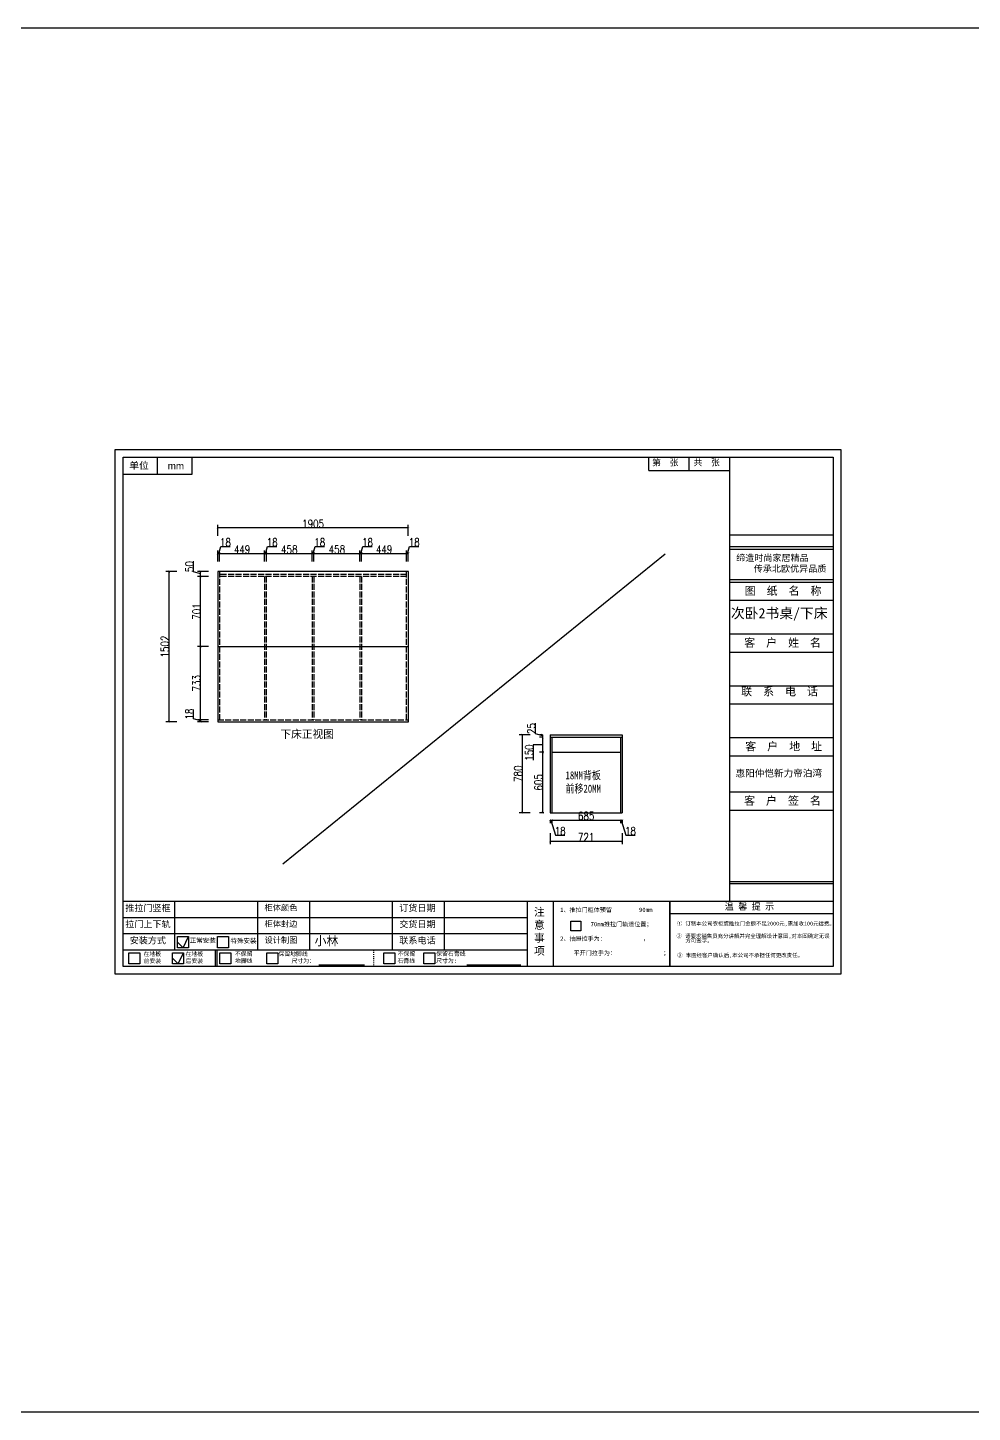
# Model space of a CAD drawing. Header units: millimetres. Extents: x 3255186 to 3429179, y -984851 to -941485.
# Drawn here: x 3407422 to 3416865, y -955326 to -941485 of the extents above; entities that cross this region are included whole.
import ezdxf

# ---------------------------------------------------------------- set-up
doc = ezdxf.new("R2010")
doc.units = ezdxf.units.MM
doc.header["$PDMODE"] = 35
doc.linetypes.add('ACAD_ISO02W100', pattern=[15, 12, -3])
doc.linetypes.add('ACAD_ISO03W100', pattern=[30, 12, -18])
doc.layers.add('块', color=7, linetype='Continuous', lineweight=30)
doc.styles.add('CHINESE', font='', dxfattribs={"width": 0.8})
doc.styles.add('DIM_FONT', font='SIMPLEX.shx', dxfattribs={"width": 0.8})
doc.styles.add('ROMANS', font='romans')
doc.styles.get("Standard").update_dxf_attribs({"font": 'acaderef.shx', "bigfont": 'bigfont.shx'})
doc.styles.add('新宋体', font='', dxfattribs={"height": 80})
doc.styles.add('标注用字体', font='', dxfattribs={"height": 70})
doc.styles.get('CHINESE').set_extended_font_data('PMingLiU')
doc.styles.get('新宋体').set_extended_font_data('NSimSun')
doc.styles.get('标注用字体').set_extended_font_data('FangSong_GB2312')
doc.dimstyles.new('ISO-25', dxfattribs={"dimtxt": 80, "dimasz": 20, "dimexe": 30, "dimexo": 80, "dimtad": 1, "dimdec": 0, "dimtxsty": 'DIM_FONT', "dimblk": 'ARCHTICK', "dimcen": 2.5, "dimadec": 0, "dimazin": 0, "dimtfac": 1, "dimtdec": 0, "dimtmove": 1, "dimatfit": 3, "dimfxl": 80, "dimfxlon": 1, "dimarcsym": 0})
doc.dimstyles.get("Standard").update_dxf_attribs({"dimscale": 100, "dimtxt": 3, "dimasz": 2, "dimexe": 1, "dimexo": 0, "dimgap": 1, "dimtad": 1, "dimdec": 0, "dimdsep": 46, "dimtxsty": 'CHINESE', "dimblk1": 'OBLIQUE', "dimblk2": 'OBLIQUE', "dimsah": 1, "dimcen": 0, "dimdle": 1, "dimclrd": 256, "dimclre": 256, "dimclrt": 256, "dimadec": 0, "dimazin": 0, "dimtfac": 1, "dimtdec": 0, "dimtix": 1, "dimtmove": 2, "dimatfit": 3, "dimldrblk": 'OBLIQUE', "dimfxl": 1, "dimtolj": 1, "dimtzin": 0, "dimarcsym": 0})

# ---------------------------------------------------------------- blocks, each defined once
blk = doc.blocks.new('_ArchTick')
at = {"color": 0, "linetype": 'ByBlock', "const_width": 0.15}
blk.add_lwpolyline([(-0.5, -0.5), (0.5, 0.5)], dxfattribs=at)
blk = doc.blocks.new('*D418')
at = {"color": 0, "lineweight": -2, "ltscale": 5}
for p, q in [((3409080, -948392), (3409080, -948299)), ((3409151, -948413), (3409080, -948392)), ((3409231, -948404), (3409121, -948404)), ((3409231, -948422), (3409121, -948422)), ((3409151, -948422), (3409151, -948404))]:
    blk.add_line(p, q, dxfattribs=at)
at = {"layer": 'Defpoints', "color": 0, "ltscale": 5}
for p in [(3409151, -948404), (3409548, -948404), (3409548, -948422)]:
    blk.add_point(p, dxfattribs=at)
at = {"color": 0, "lineweight": -2, "ltscale": 5, "xscale": 20, "yscale": 20, "zscale": 20}
for p, rotation in [((3409151, -948404), 90), ((3409151, -948422), 270)]:
    blk.add_blockref('_ArchTick', p, dxfattribs=dict(at, rotation=rotation))
at = {"color": 0, "ltscale": 5, "insert": (3409039, -948346), "char_height": 80, "attachment_point": 5, "rotation": 90, "style": 'DIM_FONT'}
blk.add_mtext('18', dxfattribs=at)
blk = doc.blocks.new('*D419')
at = {"color": 0, "lineweight": -2, "ltscale": 5}
for p, q in [((3409231, -947671), (3409121, -947671)), ((3409151, -948404), (3409151, -947671)), ((3409231, -948404), (3409121, -948404))]:
    blk.add_line(p, q, dxfattribs=at)
at = {"layer": 'Defpoints', "color": 0, "ltscale": 5}
for p in [(3409151, -947671), (3409340, -947671), (3409548, -948404)]:
    blk.add_point(p, dxfattribs=at)
at = {"color": 0, "lineweight": -2, "ltscale": 5, "xscale": 20, "yscale": 20, "zscale": 20}
for p, rotation in [((3409151, -947671), 90), ((3409151, -948404), 270)]:
    blk.add_blockref('_ArchTick', p, dxfattribs=dict(at, rotation=rotation))
at = {"color": 0, "ltscale": 5, "insert": (3409110, -948038), "char_height": 80, "attachment_point": 5, "rotation": 90, "style": 'DIM_FONT'}
blk.add_mtext('733', dxfattribs=at)
blk = doc.blocks.new('*D420')
at = {"color": 0, "lineweight": -2, "ltscale": 5}
for p, q in [((3409231, -946970), (3409121, -946970)), ((3409151, -947671), (3409151, -946970)), ((3409231, -947671), (3409121, -947671))]:
    blk.add_line(p, q, dxfattribs=at)
at = {"layer": 'Defpoints', "color": 0, "ltscale": 5}
for p in [(3409151, -946970), (3409340, -946970), (3409340, -947671)]:
    blk.add_point(p, dxfattribs=at)
at = {"color": 0, "lineweight": -2, "ltscale": 5, "xscale": 20, "yscale": 20, "zscale": 20}
for p, rotation in [((3409151, -946970), 90), ((3409151, -947671), 270)]:
    blk.add_blockref('_ArchTick', p, dxfattribs=dict(at, rotation=rotation))
at = {"color": 0, "ltscale": 5, "insert": (3409110, -947321), "char_height": 80, "attachment_point": 5, "rotation": 90, "style": 'DIM_FONT'}
blk.add_mtext('701', dxfattribs=at)
blk = doc.blocks.new('*D421')
at = {"color": 0, "lineweight": -2, "ltscale": 5}
for p, q in [((3409080, -946924), (3409080, -946819)), ((3409151, -946945), (3409080, -946924)), ((3409231, -946920), (3409121, -946920)), ((3409231, -946970), (3409121, -946970)), ((3409151, -946970), (3409151, -946920))]:
    blk.add_line(p, q, dxfattribs=at)
at = {"layer": 'Defpoints', "color": 0, "ltscale": 5}
for p in [(3409151, -946920), (3409340, -946920), (3409340, -946970)]:
    blk.add_point(p, dxfattribs=at)
at = {"color": 0, "lineweight": -2, "ltscale": 5, "xscale": 20, "yscale": 20, "zscale": 20}
for p, rotation in [((3409151, -946920), 90), ((3409151, -946970), 270)]:
    blk.add_blockref('_ArchTick', p, dxfattribs=dict(at, rotation=rotation))
at = {"color": 0, "ltscale": 5, "insert": (3409039, -946872), "char_height": 80, "attachment_point": 5, "rotation": 90, "style": 'DIM_FONT'}
blk.add_mtext('50', dxfattribs=at)
blk = doc.blocks.new('*D422')
at = {"color": 0, "lineweight": -2, "ltscale": 5}
for p, q in [((3408914, -946920), (3408804, -946920)), ((3408834, -946920), (3408834, -948422)), ((3408914, -948422), (3408804, -948422))]:
    blk.add_line(p, q, dxfattribs=at)
at = {"layer": 'Defpoints', "color": 0, "ltscale": 5}
for p in [(3409322, -946920), (3408834, -948422), (3409322, -948422)]:
    blk.add_point(p, dxfattribs=at)
at = {"color": 0, "lineweight": -2, "ltscale": 5, "xscale": 20, "yscale": 20, "zscale": 20}
for p, rotation in [((3408834, -946920), 90), ((3408834, -948422), 270)]:
    blk.add_blockref('_ArchTick', p, dxfattribs=dict(at, rotation=rotation))
at = {"color": 0, "ltscale": 5, "insert": (3408794, -947671), "char_height": 80, "attachment_point": 5, "rotation": 90, "style": 'DIM_FONT'}
blk.add_mtext('1502', dxfattribs=at)
blk = doc.blocks.new('*D423')
at = {"color": 0, "lineweight": -2, "ltscale": 5}
for p, q in [((3409322, -946821), (3409322, -946711)), ((3409331, -946741), (3409353, -946670)), ((3409340, -946821), (3409340, -946711)), ((3409353, -946670), (3409445, -946670)), ((3409322, -946741), (3409340, -946741))]:
    blk.add_line(p, q, dxfattribs=at)
at = {"layer": 'Defpoints', "color": 0, "ltscale": 5}
for p in [(3409340, -946741), (3409322, -947052), (3409340, -947052)]:
    blk.add_point(p, dxfattribs=at)
at = {"color": 0, "lineweight": -2, "ltscale": 5, "xscale": 20, "yscale": 20, "zscale": 20, "rotation": 180}
blk.add_blockref('_ArchTick', (3409322, -946741), dxfattribs=at)
at = {"color": 0, "lineweight": -2, "ltscale": 5, "xscale": 20, "yscale": 20, "zscale": 20}
blk.add_blockref('_ArchTick', (3409340, -946741), dxfattribs=at)
at = {"color": 0, "ltscale": 5, "insert": (3409399, -946629), "char_height": 80, "attachment_point": 5, "style": 'DIM_FONT'}
blk.add_mtext('18', dxfattribs=at)
blk = doc.blocks.new('*D424')
at = {"color": 0, "lineweight": -2, "ltscale": 5}
for p, q in [((3409340, -946821), (3409340, -946711)), ((3409790, -946821), (3409790, -946711)), ((3409340, -946741), (3409790, -946741))]:
    blk.add_line(p, q, dxfattribs=at)
at = {"layer": 'Defpoints', "color": 0, "ltscale": 5}
for p in [(3409790, -946741), (3409790, -946970), (3409340, -947052)]:
    blk.add_point(p, dxfattribs=at)
at = {"color": 0, "lineweight": -2, "ltscale": 5, "xscale": 20, "yscale": 20, "zscale": 20, "rotation": 180}
blk.add_blockref('_ArchTick', (3409340, -946741), dxfattribs=at)
at = {"color": 0, "lineweight": -2, "ltscale": 5, "xscale": 20, "yscale": 20, "zscale": 20}
blk.add_blockref('_ArchTick', (3409790, -946741), dxfattribs=at)
at = {"color": 0, "ltscale": 5, "insert": (3409565, -946700), "char_height": 80, "attachment_point": 5, "style": 'DIM_FONT'}
blk.add_mtext('449', dxfattribs=at)
blk = doc.blocks.new('*D425')
at = {"color": 0, "lineweight": -2, "ltscale": 5}
for p, q in [((3409790, -946821), (3409790, -946711)), ((3409799, -946741), (3409820, -946670)), ((3409808, -946821), (3409808, -946711)), ((3409820, -946670), (3409912, -946670)), ((3409790, -946741), (3409808, -946741))]:
    blk.add_line(p, q, dxfattribs=at)
at = {"layer": 'Defpoints', "color": 0, "ltscale": 5}
for p in [(3409808, -946741), (3409790, -946970), (3409808, -946970)]:
    blk.add_point(p, dxfattribs=at)
at = {"color": 0, "lineweight": -2, "ltscale": 5, "xscale": 20, "yscale": 20, "zscale": 20, "rotation": 180}
blk.add_blockref('_ArchTick', (3409790, -946741), dxfattribs=at)
at = {"color": 0, "lineweight": -2, "ltscale": 5, "xscale": 20, "yscale": 20, "zscale": 20}
blk.add_blockref('_ArchTick', (3409808, -946741), dxfattribs=at)
at = {"color": 0, "ltscale": 5, "insert": (3409866, -946629), "char_height": 80, "attachment_point": 5, "style": 'DIM_FONT'}
blk.add_mtext('18', dxfattribs=at)
blk = doc.blocks.new('*D426')
at = {"color": 0, "lineweight": -2, "ltscale": 5}
for p, q in [((3409808, -946821), (3409808, -946711)), ((3410266, -946821), (3410266, -946711)), ((3409808, -946741), (3410266, -946741))]:
    blk.add_line(p, q, dxfattribs=at)
at = {"layer": 'Defpoints', "color": 0, "ltscale": 5}
for p in [(3410266, -946741), (3409808, -946970), (3410266, -946970)]:
    blk.add_point(p, dxfattribs=at)
at = {"color": 0, "lineweight": -2, "ltscale": 5, "xscale": 20, "yscale": 20, "zscale": 20, "rotation": 180}
blk.add_blockref('_ArchTick', (3409808, -946741), dxfattribs=at)
at = {"color": 0, "lineweight": -2, "ltscale": 5, "xscale": 20, "yscale": 20, "zscale": 20}
blk.add_blockref('_ArchTick', (3410266, -946741), dxfattribs=at)
at = {"color": 0, "ltscale": 5, "insert": (3410037, -946700), "char_height": 80, "attachment_point": 5, "style": 'DIM_FONT'}
blk.add_mtext('458', dxfattribs=at)
blk = doc.blocks.new('*D427')
at = {"color": 0, "lineweight": -2, "ltscale": 5}
for p, q in [((3410266, -946821), (3410266, -946711)), ((3410275, -946741), (3410296, -946670)), ((3410284, -946821), (3410284, -946711)), ((3410296, -946670), (3410389, -946670)), ((3410266, -946741), (3410284, -946741))]:
    blk.add_line(p, q, dxfattribs=at)
at = {"layer": 'Defpoints', "color": 0, "ltscale": 5}
for p in [(3410284, -946741), (3410266, -946970), (3410284, -946970)]:
    blk.add_point(p, dxfattribs=at)
at = {"color": 0, "lineweight": -2, "ltscale": 5, "xscale": 20, "yscale": 20, "zscale": 20, "rotation": 180}
blk.add_blockref('_ArchTick', (3410266, -946741), dxfattribs=at)
at = {"color": 0, "lineweight": -2, "ltscale": 5, "xscale": 20, "yscale": 20, "zscale": 20}
blk.add_blockref('_ArchTick', (3410284, -946741), dxfattribs=at)
at = {"color": 0, "ltscale": 5, "insert": (3410342, -946629), "char_height": 80, "attachment_point": 5, "style": 'DIM_FONT'}
blk.add_mtext('18', dxfattribs=at)
blk = doc.blocks.new('*D428')
at = {"color": 0, "lineweight": -2, "ltscale": 5}
for p, q in [((3410284, -946821), (3410284, -946711)), ((3410742, -946821), (3410742, -946711)), ((3410284, -946741), (3410742, -946741))]:
    blk.add_line(p, q, dxfattribs=at)
at = {"layer": 'Defpoints', "color": 0, "ltscale": 5}
for p in [(3410742, -946741), (3410284, -946970), (3410742, -946970)]:
    blk.add_point(p, dxfattribs=at)
at = {"color": 0, "lineweight": -2, "ltscale": 5, "xscale": 20, "yscale": 20, "zscale": 20, "rotation": 180}
blk.add_blockref('_ArchTick', (3410284, -946741), dxfattribs=at)
at = {"color": 0, "lineweight": -2, "ltscale": 5, "xscale": 20, "yscale": 20, "zscale": 20}
blk.add_blockref('_ArchTick', (3410742, -946741), dxfattribs=at)
at = {"color": 0, "ltscale": 5, "insert": (3410513, -946700), "char_height": 80, "attachment_point": 5, "style": 'DIM_FONT'}
blk.add_mtext('458', dxfattribs=at)
blk = doc.blocks.new('*D429')
at = {"color": 0, "lineweight": -2, "ltscale": 5}
for p, q in [((3410742, -946821), (3410742, -946711)), ((3410751, -946741), (3410772, -946670)), ((3410760, -946821), (3410760, -946711)), ((3410772, -946670), (3410865, -946670)), ((3410742, -946741), (3410760, -946741))]:
    blk.add_line(p, q, dxfattribs=at)
at = {"layer": 'Defpoints', "color": 0, "ltscale": 5}
for p in [(3410760, -946741), (3410742, -946970), (3410760, -946970)]:
    blk.add_point(p, dxfattribs=at)
at = {"color": 0, "lineweight": -2, "ltscale": 5, "xscale": 20, "yscale": 20, "zscale": 20, "rotation": 180}
blk.add_blockref('_ArchTick', (3410742, -946741), dxfattribs=at)
at = {"color": 0, "lineweight": -2, "ltscale": 5, "xscale": 20, "yscale": 20, "zscale": 20}
blk.add_blockref('_ArchTick', (3410760, -946741), dxfattribs=at)
at = {"color": 0, "ltscale": 5, "insert": (3410819, -946629), "char_height": 80, "attachment_point": 5, "style": 'DIM_FONT'}
blk.add_mtext('18', dxfattribs=at)
blk = doc.blocks.new('*D430')
at = {"color": 0, "lineweight": -2, "ltscale": 5}
for p, q in [((3410760, -946821), (3410760, -946711)), ((3411209, -946821), (3411209, -946711)), ((3410760, -946741), (3411209, -946741))]:
    blk.add_line(p, q, dxfattribs=at)
at = {"layer": 'Defpoints', "color": 0, "ltscale": 5}
for p in [(3411209, -946741), (3410760, -946970), (3411209, -946970)]:
    blk.add_point(p, dxfattribs=at)
at = {"color": 0, "lineweight": -2, "ltscale": 5, "xscale": 20, "yscale": 20, "zscale": 20, "rotation": 180}
blk.add_blockref('_ArchTick', (3410760, -946741), dxfattribs=at)
at = {"color": 0, "lineweight": -2, "ltscale": 5, "xscale": 20, "yscale": 20, "zscale": 20}
blk.add_blockref('_ArchTick', (3411209, -946741), dxfattribs=at)
at = {"color": 0, "ltscale": 5, "insert": (3410985, -946700), "char_height": 80, "attachment_point": 5, "style": 'DIM_FONT'}
blk.add_mtext('449', dxfattribs=at)
blk = doc.blocks.new('*D431')
at = {"color": 0, "lineweight": -2, "ltscale": 5}
for p, q in [((3411209, -946821), (3411209, -946711)), ((3411218, -946741), (3411240, -946670)), ((3411227, -946821), (3411227, -946711)), ((3411240, -946670), (3411332, -946670)), ((3411209, -946741), (3411227, -946741))]:
    blk.add_line(p, q, dxfattribs=at)
at = {"layer": 'Defpoints', "color": 0, "ltscale": 5}
for p in [(3411227, -946741), (3411209, -946970), (3411227, -946920)]:
    blk.add_point(p, dxfattribs=at)
at = {"color": 0, "lineweight": -2, "ltscale": 5, "xscale": 20, "yscale": 20, "zscale": 20, "rotation": 180}
blk.add_blockref('_ArchTick', (3411209, -946741), dxfattribs=at)
at = {"color": 0, "lineweight": -2, "ltscale": 5, "xscale": 20, "yscale": 20, "zscale": 20}
blk.add_blockref('_ArchTick', (3411227, -946741), dxfattribs=at)
at = {"color": 0, "ltscale": 5, "insert": (3411286, -946629), "char_height": 80, "attachment_point": 5, "style": 'DIM_FONT'}
blk.add_mtext('18', dxfattribs=at)
blk = doc.blocks.new('*D432')
at = {"color": 0, "lineweight": -2, "ltscale": 5}
for p, q in [((3409322, -946565), (3409322, -946455)), ((3411227, -946565), (3411227, -946455)), ((3411227, -946485), (3409322, -946485))]:
    blk.add_line(p, q, dxfattribs=at)
at = {"layer": 'Defpoints', "color": 0, "ltscale": 5}
for p in [(3409322, -946485), (3409322, -946920), (3411227, -946920)]:
    blk.add_point(p, dxfattribs=at)
at = {"color": 0, "lineweight": -2, "ltscale": 5, "xscale": 20, "yscale": 20, "zscale": 20, "rotation": 180}
blk.add_blockref('_ArchTick', (3409322, -946485), dxfattribs=at)
at = {"color": 0, "lineweight": -2, "ltscale": 5, "xscale": 20, "yscale": 20, "zscale": 20}
blk.add_blockref('_ArchTick', (3411227, -946485), dxfattribs=at)
at = {"color": 0, "ltscale": 5, "insert": (3410275, -946444), "char_height": 80, "attachment_point": 5, "style": 'DIM_FONT'}
blk.add_mtext('1905', dxfattribs=at)
blk = doc.blocks.new('*D479')
at = {"color": 0, "lineweight": -2, "ltscale": 5}
for p, q in [((3412497, -948543), (3412497, -948438)), ((3412568, -948564), (3412497, -948543)), ((3412568, -948552), (3412538, -948552)), ((3412568, -948577), (3412538, -948577)), ((3412568, -948552), (3412568, -948577))]:
    blk.add_line(p, q, dxfattribs=at)
at = {"layer": 'Defpoints', "color": 0, "ltscale": 5}
for p in [(3412568, -948577), (3412644, -948552), (3412644, -948577)]:
    blk.add_point(p, dxfattribs=at)
at = {"color": 0, "lineweight": -2, "ltscale": 5, "xscale": 20, "yscale": 20, "zscale": 20}
for p, rotation in [((3412568, -948552), 90), ((3412568, -948577), 270)]:
    blk.add_blockref('_ArchTick', p, dxfattribs=dict(at, rotation=rotation))
at = {"color": 0, "ltscale": 5, "insert": (3412457, -948491), "char_height": 80, "attachment_point": 5, "rotation": 90, "style": 'DIM_FONT'}
blk.add_mtext('25', dxfattribs=at)
blk = doc.blocks.new('*D480')
at = {"color": 0, "lineweight": -2, "ltscale": 5}
for p, q in [((3412568, -948652), (3412476, -948655)), ((3412476, -948655), (3412476, -948808)), ((3412568, -948577), (3412538, -948577)), ((3412568, -948577), (3412568, -948727)), ((3412582, -948727), (3412538, -948727))]:
    blk.add_line(p, q, dxfattribs=at)
at = {"layer": 'Defpoints', "color": 0, "ltscale": 5}
for p in [(3412644, -948577), (3412568, -948727), (3412662, -948727)]:
    blk.add_point(p, dxfattribs=at)
at = {"color": 0, "lineweight": -2, "ltscale": 5, "xscale": 20, "yscale": 20, "zscale": 20}
for p, rotation in [((3412568, -948577), 90), ((3412568, -948727), 270)]:
    blk.add_blockref('_ArchTick', p, dxfattribs=dict(at, rotation=rotation))
at = {"color": 0, "ltscale": 5, "insert": (3412435, -948731), "char_height": 80, "attachment_point": 5, "rotation": 90, "style": 'DIM_FONT'}
blk.add_mtext('150', dxfattribs=at)
blk = doc.blocks.new('*D481')
at = {"color": 0, "lineweight": -2, "ltscale": 5}
for p, q in [((3412582, -948727), (3412538, -948727)), ((3412568, -948727), (3412568, -949332)), ((3412582, -949332), (3412538, -949332))]:
    blk.add_line(p, q, dxfattribs=at)
at = {"layer": 'Defpoints', "color": 0, "ltscale": 5}
for p in [(3412662, -948727), (3412568, -949332), (3412662, -949332)]:
    blk.add_point(p, dxfattribs=at)
at = {"color": 0, "lineweight": -2, "ltscale": 5, "xscale": 20, "yscale": 20, "zscale": 20}
for p, rotation in [((3412568, -948727), 90), ((3412568, -949332), 270)]:
    blk.add_blockref('_ArchTick', p, dxfattribs=dict(at, rotation=rotation))
at = {"color": 0, "ltscale": 5, "insert": (3412528, -949029), "char_height": 80, "attachment_point": 5, "rotation": 90, "style": 'DIM_FONT'}
blk.add_mtext('605', dxfattribs=at)
blk = doc.blocks.new('*D482')
at = {"color": 0, "lineweight": -2, "ltscale": 5}
for p, q in [((3412644, -949405), (3412644, -949435)), ((3412644, -949405), (3412662, -949405)), ((3412653, -949405), (3412698, -949555)), ((3412662, -949405), (3412662, -949435)), ((3412698, -949555), (3412791, -949555))]:
    blk.add_line(p, q, dxfattribs=at)
at = {"layer": 'Defpoints', "color": 0, "ltscale": 5}
for p in [(3412644, -949332), (3412662, -949332), (3412662, -949405)]:
    blk.add_point(p, dxfattribs=at)
at = {"color": 0, "lineweight": -2, "ltscale": 5, "xscale": 20, "yscale": 20, "zscale": 20, "rotation": 180}
blk.add_blockref('_ArchTick', (3412644, -949405), dxfattribs=at)
at = {"color": 0, "lineweight": -2, "ltscale": 5, "xscale": 20, "yscale": 20, "zscale": 20}
blk.add_blockref('_ArchTick', (3412662, -949405), dxfattribs=at)
at = {"color": 0, "ltscale": 5, "insert": (3412745, -949515), "char_height": 80, "attachment_point": 5, "style": 'DIM_FONT'}
blk.add_mtext('18', dxfattribs=at)
blk = doc.blocks.new('*D483')
at = {"color": 0, "lineweight": -2, "ltscale": 5}
for p, q in [((3412662, -949405), (3412662, -949435)), ((3412662, -949405), (3413347, -949405)), ((3413347, -949405), (3413347, -949435))]:
    blk.add_line(p, q, dxfattribs=at)
at = {"layer": 'Defpoints', "color": 0, "ltscale": 5}
for p in [(3412662, -949332), (3413347, -949332), (3413347, -949405)]:
    blk.add_point(p, dxfattribs=at)
at = {"color": 0, "lineweight": -2, "ltscale": 5, "xscale": 20, "yscale": 20, "zscale": 20, "rotation": 180}
blk.add_blockref('_ArchTick', (3412662, -949405), dxfattribs=at)
at = {"color": 0, "lineweight": -2, "ltscale": 5, "xscale": 20, "yscale": 20, "zscale": 20}
blk.add_blockref('_ArchTick', (3413347, -949405), dxfattribs=at)
at = {"color": 0, "ltscale": 5, "insert": (3413005, -949364), "char_height": 80, "attachment_point": 5, "style": 'DIM_FONT'}
blk.add_mtext('685', dxfattribs=at)
blk = doc.blocks.new('*D484')
at = {"color": 0, "lineweight": -2, "ltscale": 5}
for p, q in [((3413347, -949405), (3413347, -949435)), ((3413347, -949405), (3413365, -949405)), ((3413356, -949405), (3413401, -949555)), ((3413365, -949405), (3413365, -949435)), ((3413401, -949555), (3413494, -949555))]:
    blk.add_line(p, q, dxfattribs=at)
at = {"layer": 'Defpoints', "color": 0, "ltscale": 5}
for p in [(3413347, -949332), (3413365, -949332), (3413365, -949405)]:
    blk.add_point(p, dxfattribs=at)
at = {"color": 0, "lineweight": -2, "ltscale": 5, "xscale": 20, "yscale": 20, "zscale": 20, "rotation": 180}
blk.add_blockref('_ArchTick', (3413347, -949405), dxfattribs=at)
at = {"color": 0, "lineweight": -2, "ltscale": 5, "xscale": 20, "yscale": 20, "zscale": 20}
blk.add_blockref('_ArchTick', (3413365, -949405), dxfattribs=at)
at = {"color": 0, "ltscale": 5, "insert": (3413448, -949515), "char_height": 80, "attachment_point": 5, "style": 'DIM_FONT'}
blk.add_mtext('18', dxfattribs=at)
blk = doc.blocks.new('*D485')
at = {"color": 0, "lineweight": -2, "ltscale": 5}
for p, q in [((3412644, -949537), (3412644, -949647)), ((3412644, -949617), (3413365, -949617)), ((3413365, -949537), (3413365, -949647))]:
    blk.add_line(p, q, dxfattribs=at)
at = {"layer": 'Defpoints', "color": 0, "ltscale": 5}
for p in [(3412644, -949332), (3413365, -949332), (3413365, -949617)]:
    blk.add_point(p, dxfattribs=at)
at = {"color": 0, "lineweight": -2, "ltscale": 5, "xscale": 20, "yscale": 20, "zscale": 20, "rotation": 180}
blk.add_blockref('_ArchTick', (3412644, -949617), dxfattribs=at)
at = {"color": 0, "lineweight": -2, "ltscale": 5, "xscale": 20, "yscale": 20, "zscale": 20}
blk.add_blockref('_ArchTick', (3413365, -949617), dxfattribs=at)
at = {"color": 0, "ltscale": 5, "insert": (3413005, -949576), "char_height": 80, "attachment_point": 5, "style": 'DIM_FONT'}
blk.add_mtext('721', dxfattribs=at)
blk = doc.blocks.new('*D486')
at = {"color": 0, "lineweight": -2, "ltscale": 5}
for p, q in [((3412444, -948552), (3412334, -948552)), ((3412364, -948552), (3412364, -949332)), ((3412444, -949332), (3412334, -949332))]:
    blk.add_line(p, q, dxfattribs=at)
at = {"layer": 'Defpoints', "color": 0, "ltscale": 5}
for p in [(3412644, -948552), (3412364, -949332), (3412644, -949332)]:
    blk.add_point(p, dxfattribs=at)
at = {"color": 0, "lineweight": -2, "ltscale": 5, "xscale": 20, "yscale": 20, "zscale": 20}
for p, rotation in [((3412364, -948552), 90), ((3412364, -949332), 270)]:
    blk.add_blockref('_ArchTick', p, dxfattribs=dict(at, rotation=rotation))
at = {"color": 0, "ltscale": 5, "insert": (3412324, -948942), "char_height": 80, "attachment_point": 5, "rotation": 90, "style": 'DIM_FONT'}
blk.add_mtext('780', dxfattribs=at)
blk = doc.blocks.new('M')
for p, q in [((7224, 24106), (7224, 32333)), ((7224, 32333), (18599, 32332)), ((7346, 24228), (7345, 32211)), ((7345, 32211), (18477, 32210)), ((7886, 31941), (7886, 32211)), ((8426, 32211), (8426, 31941)), ((15589, 32004), (15589, 32211)), ((16220, 32004), (16220, 32211)), ((16852, 32210), (16852, 25243)), ((18477, 32210), (18477, 24228)), ((18599, 32332), (18599, 24106)), ((8426, 31941), (7345, 31941)), ((15589, 32004), (16852, 32004)), ((16852, 30991), (18477, 30991)), ((16852, 30810), (18477, 30810)), ((16852, 30770), (18477, 30770)), ((16852, 30294), (18477, 30294)), ((16852, 30253), (18477, 30253)), ((16852, 29969), (18477, 29969)), ((16852, 29440), (18477, 29440)), ((16852, 29156), (18477, 29156)), ((16852, 28628), (18477, 28628)), ((16852, 28343), (18477, 28343)), ((16852, 27815), (18477, 27815)), ((16852, 27531), (18477, 27531)), ((16852, 26962), (18477, 26962)), ((16852, 26677), (18477, 26677)), ((16852, 25557), (18477, 25557)), ((16852, 25527), (18477, 25527)), ((18477, 25243), (7346, 25243)), ((8159, 24482), (8159, 25243)), ((9459, 24482), (9459, 25243)), ((10272, 24482), (10272, 25243)), ((11572, 24482), (11572, 25243)), ((12385, 24482), (12385, 25243)), ((13685, 24228), (13685, 25243)), ((14091, 24228), (14091, 25243)), ((15913, 25243), (15913, 24232)), ((15916, 25243), (15916, 24232)), ((13685, 24989), (7346, 24989)), ((18477, 25050), (15913, 25050)), ((13685, 24736), (7346, 24736)), ((13685, 24482), (7346, 24482)), ((8792, 24228), (8792, 24482)), ((8819, 24228), (8819, 24482)), ((18599, 24106), (7224, 24106)), ((18477, 24228), (7346, 24228)), ((10414, 24254), (11133, 24254)), ((12734, 24254), (13581, 24254))]:
    blk.add_line(p, q)
at = {"color": 0, "ltscale": 5}
for p, q in [((8199, 24608), (8286, 24520)), ((8286, 24520), (8372, 24696)), ((8121, 24354), (8207, 24266)), ((8207, 24266), (8294, 24442))]:
    blk.add_line(p, q, dxfattribs=at)
at = {"linetype": 'ACAD_ISO03W100'}
blk.add_line((11279, 24228), (11279, 24482), dxfattribs=at)
at = {"lineweight": 25}
for points in [[(7434, 24442), (7607, 24442), (7607, 24266), (7434, 24266)], [(8120, 24442), (8293, 24442), (8293, 24266), (8120, 24266)], [(8861, 24442), (9034, 24442), (9034, 24266), (8861, 24266)], [(9601, 24442), (9774, 24442), (9774, 24266), (9601, 24266)], [(11433, 24442), (11606, 24442), (11606, 24266), (11433, 24266)], [(12062, 24442), (12235, 24442), (12235, 24266), (12062, 24266)]]:
    blk.add_lwpolyline(points, close=True, dxfattribs=at)
at = {"layer": '块'}
blk.add_lwpolyline([(14364, 24939), (14524, 24939), (14524, 24783), (14364, 24783)], close=True, dxfattribs=at)
at = {"layer": '块', "lineweight": 25}
for points in [[(8199, 24696), (8372, 24696), (8372, 24520), (8199, 24520)], [(8828, 24696), (9001, 24696), (9001, 24520), (8828, 24520)]]:
    blk.add_lwpolyline(points, close=True, dxfattribs=at)
at = {"char_height": 109.1, "attachment_point": 5}
for s, insert in [('{\\fSimSun|b0|i0|c134|p54;单位}', (7596, 32074)), ('{\\fArial|b0|i0|c0|p32;mm}', (8174, 32074))]:
    blk.add_mtext(s, dxfattribs=dict(at, insert=insert))
at = {"attachment_point": 1}
for s, insert, char_height, width in [('{\\fSimSun|b0|i0|c134|p54;第  张}', (15641, 32177), 99.06, 2286.9), ('{\\fSimSun|b0|i0|c134|p54;共  张}', (16289, 32178), 99.06, 2286.9), ('{\\fSimSun|b0|i0|c134|p2;缔造时尚家居精品\\P    传承北欧优异品质}', (16957, 30683), 101.58, 1676.49), ('{\\fSimSun|b0|i0|c134|p54;推拉门竖框}', (7380, 25194), 101.58, 748), ('{\\fSimSun|b0|i0|c134|p54;订货日期}', (11676, 25194), 101.58, 567.91), ('{\\fSimSun|b0|i0|c134|p54;温 馨 提 示}', (16777, 25217), 101.58, 2345.16), ('{\\fSimHei|b0|i0|c134|p2;注意事项}', (13789, 25141), 121.9, 119.08), ('{\\fSimSun|b0|i0|c134|p54;拉门上下轨}', (7380, 24940), 101.58, 748), ('{\\fSimSun|b0|i0|c134|p54;交货日期}', (11676, 24940), 101.58, 567.91), ('{\\fSimSun|b0|i0|c134|p54;安装方式}', (7450, 24686), 101.58, 567.91), ('{\\fSimSun|b0|i0|c134|p54;正常安装}', (8390, 24672), 73.14, 538.56), ('{\\fSimSun|b0|i0|c134|p54;特殊安装}', (9029, 24665), 73.14, 538.56), ('{\\fSimSun|b0|i0|c134|p54;联系电话}', (11676, 24686), 101.58, 567.91), ('{\\fSimSun|b0|i0|c134|p54;在地板\\P前安装}', (7666, 24456), 65.83, 645.46), ('{\\fSimSun|b0|i0|c134|p54;在地板\\P后安装}', (8324, 24456), 65.83, 645.46), ('{\\fSimSun|b0|i0|c134|p54;不保留\\P地脚线}', (9098, 24460), 65.83, 645.46), ('{\\fSimSun|b0|i0|c134|p54;保留地脚线\\P    尺寸为：}', (9780, 24458), 65.83, 801.54), ('{\\fSimSun|b0|i0|c134|p54;不保留\\P\\fSimSun|b0|i0|c134|p2;石膏线}', (11648, 24460), 65.83, 645.46), ('{\\fSimSun|b0|i0|c134|p54;保留\\fSimSun|b0|i0|c134|p2;石膏线\\P尺寸为:}', (12254, 24460), 65.83, 645.46)]:
    blk.add_mtext(s, dxfattribs=dict(at, insert=insert, char_height=char_height, width=width))
for s, insert, char_height, width, style in [('图  纸  名  称', (17091, 30178), 126.2, 1414.86, '新宋体'), ('客  户  姓  名', (17083, 29365), 126.2, 1414.86, '新宋体'), ('联  系  电  话', (17036, 28600), 126.2, 1756.25, '新宋体'), ('客  户  地  址', (17100, 27740), 126.2, 1414.86, '新宋体'), ('客  户  签  名', (17081, 26887), 126.2, 1414.86, '新宋体'), ('柜体颜色  ', (9563, 25194), 92.1, 1815.91, '新宋体'), ('{\\fSimSun|b0|i0|c134|p2;1、推拉门柜体预留        90mm           \\P       \\P         70mm推拉门轨道位置；\\P\\P2、抽屉拉手为：\\L           \\l，\\P   \\P    平开门拉手为：\\L              \\l；\\P               }', (14197, 25149), 67.72, 4207.93, '标注用字体'), ('{\\fSimSun|b0|i0|c134|p54;柜体封边}', (9563, 24940), 92.1, 1815.91, '新宋体'), ('{\\fSimSun|b0|i0|c134|p54;设计制图}', (9563, 24686), 92.1, 1815.91, '新宋体')]:
    blk.add_mtext(s, dxfattribs=dict(at, insert=insert, char_height=char_height, width=width, style=style))
at = {"char_height": 101.55, "attachment_point": 1, "style": 'ROMANS'}
for s, insert in [('{\\fSimSun|b0|i0|c134|p2;\\H0.8x;     \\H0.75x;    ① 订制本公司衣柜或推拉门金额不足2000元,需加收100元运费。\\P        }', (15519, 24930)), ('{\\fSimSun|b0|i0|c134|p2;\\P\\H0.6x;        \u3000 ② 请要求销售员充分讲解并完全理解设计意图,对本图确定无误}', (15508, 24904)), ('{\\fSimSun|b0|i0|c134|p2;\\P\\H0.6x;\\P           方可签字。}', (15638, 24931)), ('{\\fSimSun|b0|i0|c134|p2;\\P\\H0.6x;           ③ 本图经客户确认后,本公司不承担任何更改责任。}', (15508, 24602))]:
    blk.add_mtext(s, dxfattribs=dict(at, insert=insert))

msp = doc.modelspace()

# ---------------------------------------------------------------- linework, layer by layer
at = {"ltscale": 5}
for p, q in [((3409973.1, -949843.8), (3413795.5, -946744.6)), ((3411227.3, -946920.3), (3409322.3, -946920.3)), ((3409322.3, -946920.3), (3409322.3, -948422.3)), ((3411227.3, -948422.3), (3411227.3, -946920.3)), ((3409322.3, -947671.3), (3411227.3, -947671.3)), ((3409322.3, -948422.3), (3411227.3, -948422.3)), ((3412644.2, -948551.9), (3413365.2, -948551.9)), ((3412644.2, -948551.9), (3412644.2, -949331.9)), ((3412644.2, -948576.9), (3413365.2, -948576.9)), ((3412662.2, -948576.9), (3412662.2, -949331.9)), ((3413347.2, -948576.9), (3413347.2, -949331.9)), ((3413365.2, -948551.9), (3413365.2, -949331.9)), ((3412662.2, -948726.9), (3413347.2, -948726.9)), ((3412644.2, -949331.9), (3413365.2, -949331.9))]:
    msp.add_line(p, q, dxfattribs=at)
at = {"color": 252, "linetype": 'ACAD_ISO02W100', "ltscale": 5}
for p, q in [((3409340.3, -946920.3), (3409340.3, -948404.3)), ((3411209.3, -946952.3), (3409340.3, -946952.3)), ((3411209.3, -946970.3), (3409340.3, -946970.3)), ((3409789.5, -946970.3), (3409789.5, -948404.3)), ((3409807.5, -946970.3), (3409807.5, -948404.3)), ((3410265.8, -946970.3), (3410265.8, -948404.3)), ((3410283.8, -946970.3), (3410283.8, -948404.3)), ((3410742, -946970.3), (3410742, -948404.3)), ((3410760, -946970.3), (3410760, -948404.3)), ((3411209.3, -948404.3), (3411209.3, -946920.3)), ((3409322.3, -948404.3), (3411227.3, -948404.3))]:
    msp.add_line(p, q, dxfattribs=at)
at = {"color": 6, "ltscale": 5}
msp.add_lwpolyline([(3255352.8, -941484.6), (3429179.2, -941484.6), (3429179.2, -955325.7), (3255352.8, -955325.7)], close=True, dxfattribs=at)

# ---------------------------------------------------------------- block references
at = {"xscale": 0.6376469298265874, "yscale": 0.6376469299721066, "zscale": 0.63764692992}
msp.add_blockref('M', (3403691.5, -966316.8), dxfattribs=at)

# ---------------------------------------------------------------- texts
at = {"lineweight": 13, "insert": (3414451.6, -947286.6), "char_height": 101.33, "width": 2056.088, "attachment_point": 1, "style": '新宋体'}
msp.add_mtext('次卧2书桌/下床', dxfattribs=at)
at = {"attachment_point": 1}
for s, insert, char_height, width in [('{\\fSimSun|b0|i0|c134|p2;下床正视图}', (3409948.1, -948506.6), 78.541, 1093.933), ('{\\fSimSun|b0|i0|c134|p2;惠阳仲恺新力帝泊湾}', (3414497.8, -948903), 68.67, 1463.348), ('{\\fSimSun|b0|i0|c134|p2;小林}', (3410289.3, -950569.6), 87.554, 1219.457)]:
    msp.add_mtext(s, dxfattribs=dict(at, insert=insert, char_height=char_height, width=width))
at = {"insert": (3412798.6, -948917.9), "char_height": 80, "width": 1175.852, "attachment_point": 1, "style": 'DIM_FONT'}
msp.add_mtext('{\\fSimSun|b0|i0|c134|p2;18MM背板\\P前移20MM}', dxfattribs=at)

# ---------------------------------------------------------------- dimensions: what is measured, and where the dimension line sits
at = {"ltscale": 5}
for base, p1, p2, picture, middle in [((3409322.3, -946484.7), (3411227.3, -946920.3), (3409322.3, -946920.3), '*D432', (3410274.8, -946444)), ((3412662.2, -949404.5), (3412644.2, -949331.9), (3412662.2, -949331.9), '*D482', (3412699.1, -949514.8)), ((3413365.2, -949616.7), (3412644.2, -949331.9), (3413365.2, -949331.9), '*D485', (3413004.7, -949576.1)), ((3413347.2, -949404.5), (3412662.2, -949331.9), (3413347.2, -949331.9), '*D483', (3413004.7, -949363.9)), ((3413365.2, -949404.5), (3413347.2, -949331.9), (3413365.2, -949331.9), '*D484', (3413402.1, -949514.8))]:
    dim = msp.add_linear_dim(base=base, p1=p1, p2=p2, dimstyle='ISO-25', dxfattribs=at)
    dim.commit()
    dim.dimension.update_dxf_attribs({"geometry": picture, "text_midpoint": middle})
for base, p1, p2, picture, middle in [((3409340.3, -946740.7), (3409322.3, -947051.8), (3409340.3, -947051.8), '*D423', (3409353.2, -946629.1)), ((3409807.5, -946740.7), (3409789.5, -946970.3), (3409807.5, -946970.3), '*D425', (3409820.4, -946629.1)), ((3410283.8, -946740.7), (3410265.8, -946970.3), (3410283.8, -946970.3), '*D427', (3410296.7, -946629.1)), ((3410760, -946740.7), (3410742, -946970.3), (3410760, -946970.3), '*D429', (3410772.9, -946629.1)), ((3411227.3, -946740.7), (3411209.3, -946970.3), (3411227.3, -946920.3), '*D431', (3411240.2, -946629.1)), ((3409789.5, -946740.7), (3409340.3, -947051.8), (3409789.5, -946970.3), '*D424', (3409564.9, -946700)), ((3410265.8, -946740.7), (3409807.5, -946970.3), (3410265.8, -946970.3), '*D426', (3410036.6, -946700)), ((3410742, -946740.7), (3410283.8, -946970.3), (3410742, -946970.3), '*D428', (3410512.9, -946700)), ((3411209.3, -946740.7), (3410760, -946970.3), (3411209.3, -946970.3), '*D430', (3410984.6, -946700))]:
    dim = msp.add_linear_dim(base=base, p1=p1, p2=p2, dimstyle='Standard', override={"dimscale": 1, "dimtxt": 80, "dimasz": 20, "dimexe": 30, "dimexo": 80, "dimgap": 0.625, "dimdsep": 44, "dimtxsty": 'DIM_FONT', "dimblk": 'ArchTick', "dimsah": 0, "dimcen": 2.5, "dimdle": 0, "dimclrd": 0, "dimclre": 0, "dimclrt": 0, "dimtix": 0, "dimtmove": 1, "dimfxl": 80, "dimfxlon": 1, "dimtolj": 0, "dimtzin": 8}, dxfattribs=at)
    dim.commit()
    dim.dimension.update_dxf_attribs({"geometry": picture, "text_midpoint": middle})
for base, p1, p2, picture, middle in [((3409150.9, -946920.3), (3409340.3, -946970.3), (3409340.3, -946920.3), '*D421', (3409039.4, -946923.4)), ((3408834.5, -948422.3), (3409322.3, -946920.3), (3409322.3, -948422.3), '*D422', (3408793.8, -947671.3)), ((3409150.9, -946970.3), (3409340.3, -947671.3), (3409340.3, -946970.3), '*D420', (3409110.3, -947320.8)), ((3409150.9, -947671.3), (3409548, -948404.3), (3409340.3, -947671.3), '*D419', (3409110.3, -948037.8)), ((3409150.9, -948404.3), (3409548, -948422.3), (3409548, -948404.3), '*D418', (3409039.4, -948391.4))]:
    dim = msp.add_linear_dim(base=base, p1=p1, p2=p2, angle=90, dimstyle='Standard', override={"dimscale": 1, "dimtxt": 80, "dimasz": 20, "dimexe": 30, "dimexo": 80, "dimgap": 0.625, "dimdsep": 44, "dimtxsty": 'DIM_FONT', "dimblk": 'ArchTick', "dimsah": 0, "dimcen": 2.5, "dimdle": 0, "dimclrd": 0, "dimclre": 0, "dimclrt": 0, "dimtix": 0, "dimtmove": 1, "dimfxl": 80, "dimfxlon": 1, "dimtolj": 0, "dimtzin": 8}, dxfattribs=at)
    dim.commit()
    dim.dimension.update_dxf_attribs({"geometry": picture, "text_midpoint": middle})
for base, p1, p2, picture, middle in [((3412568.3, -948576.9), (3412644.2, -948551.9), (3412644.2, -948576.9), '*D479', (3412456.8, -948542.5)), ((3412364.5, -949331.9), (3412644.2, -948551.9), (3412644.2, -949331.9), '*D486', (3412323.8, -948941.9)), ((3412568.3, -949331.9), (3412662.2, -948726.9), (3412662.2, -949331.9), '*D481', (3412527.7, -949029.4))]:
    dim = msp.add_linear_dim(base=base, p1=p1, p2=p2, angle=90, dimstyle='ISO-25', dxfattribs=at)
    dim.commit()
    dim.dimension.update_dxf_attribs({"geometry": picture, "text_midpoint": middle})
dim = msp.add_linear_dim(base=(3412568.3, -948726.9), p1=(3412644.2, -948576.9), p2=(3412662.2, -948726.9), angle=90, dimstyle='ISO-25', dxfattribs=at)
dim.commit()
dim.dimension.update_dxf_attribs({"geometry": '*D480', "text_midpoint": (3412475.6, -948655.2), "dimtype": 128})

doc.saveas('drawing.dxf')
